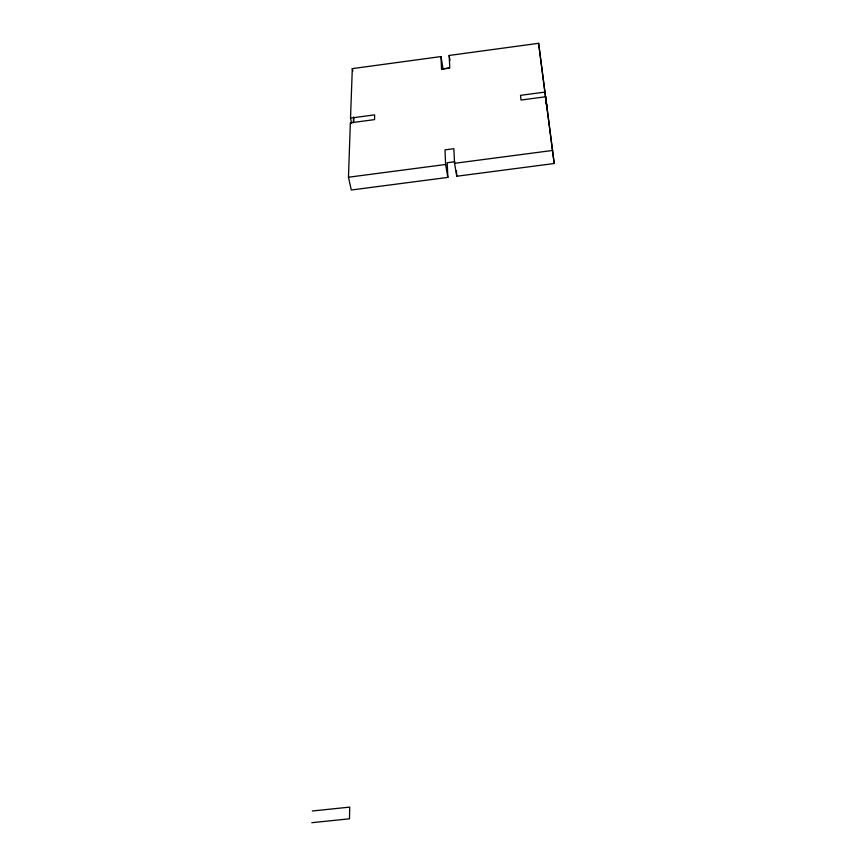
<?xml version="1.0" encoding="UTF-8"?>
<svg xmlns="http://www.w3.org/2000/svg" width="866" height="866" viewBox="0 0 866 866"><rect width="100%" height="100%" fill="white"/><g stroke="black" fill="none" stroke-linecap="round" stroke-linejoin="round"><path stroke-width="1.3" d="M353.501 122.669L353.674 117.289M454.737 161.747L447.202 162.743L447.852 177.4L351.293 190.011L348.468 177.227L350.34 122.842L374.567 119.605L374.632 114.864L350.514 118.09L351.585 123.102M353.469 122.571L353.653 117.191M350.514 118.09L352.31 68.62L441 56.561L443.056 68.988M441 56.561L441.53 69.009L449.79 67.894L449.162 55.456L538.62 43.3L546.533 104.873M441.498 69.204L449.497 68.122M545.006 92.077L520.52 95.347L521.029 100.045L545.612 96.765L554.197 163.512L456.75 176.242L454.574 163.317L453.849 148.714L445.005 149.883L445.622 164.486L447.852 177.4M348.468 177.227L445.622 164.486M454.574 163.317L552.638 150.446M312.301 810.998L349.734 807.112L349.474 818.814L311.803 822.7M352.31 68.62L352.819 71.077M449.162 55.456L449.974 60.425M554.197 163.512L538.62 43.3M545.612 96.765L547.15 109.581M456.469 170.916L456.75 176.242"/></g></svg>
